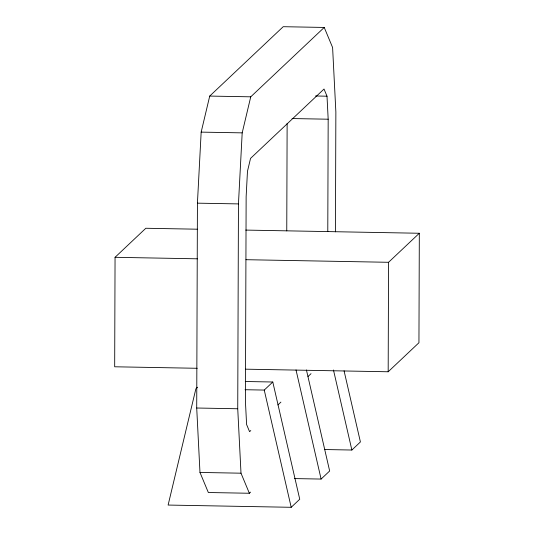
<?xml version="1.0" encoding="UTF-8"?>
<svg xmlns="http://www.w3.org/2000/svg" width="534" height="534" viewBox="0 0 534 534"><rect width="100%" height="100%" fill="white"/><g stroke="black" fill="none" stroke-linecap="round" stroke-linejoin="round"><path stroke-width="0.8" d="M197.453 229.206L145.822 228.265L115.057 257.308L114.677 366.785L197.226 368.286M250.566 492.121L249.365 493.262L208.34 492.515L199.976 472.443L196.712 408.016L197.426 203.16L201.164 132.118L209.722 96.073L283.214 26.7L324.238 27.448L332.602 47.519L335.866 111.946L335.445 231.863M249.365 493.262L241.001 473.191L237.737 408.764L238.451 203.908L242.189 132.866L250.746 96.821L324.238 27.448M286.758 230.882L287.132 123.454M327.783 231.629L328.176 119.209L327.008 96.2L324.025 89.031L250.533 158.404L247.476 171.274L246.141 196.645L245.426 401.501L246.595 424.51L249.578 431.679L250.786 430.544M388.178 371.771L388.558 262.294L419.324 233.258L418.943 342.735L388.178 371.771L245.593 369.174M197.587 387.21L195.878 388.819L168.117 505.057L291.197 507.3L299.741 499.237L272.794 382.004L245.28 381.503M245.073 389.72L264.25 390.067L272.794 382.004M277.894 404.952L280.904 402.109M308.011 376.523L311.022 373.68M294.494 478.584L321.101 479.065L329.652 471.001L306.423 369.935M324.425 449.528L351.866 450.029L360.41 441.958L344.063 370.81M315.521 95.987L327.008 96.2M209.722 96.073L250.746 96.821M292.071 118.548L328.176 119.209M201.164 132.118L242.189 132.866M197.426 203.16L238.451 203.908M245.753 230.087L419.324 233.258M115.057 257.308L197.607 258.816M245.974 259.698L388.558 262.294M196.712 408.016L237.737 408.764M199.976 472.443L241.001 473.191M333.47 369.989L351.866 450.029M296.016 369.922L321.101 479.065M264.25 390.067L291.197 507.3"/></g></svg>
